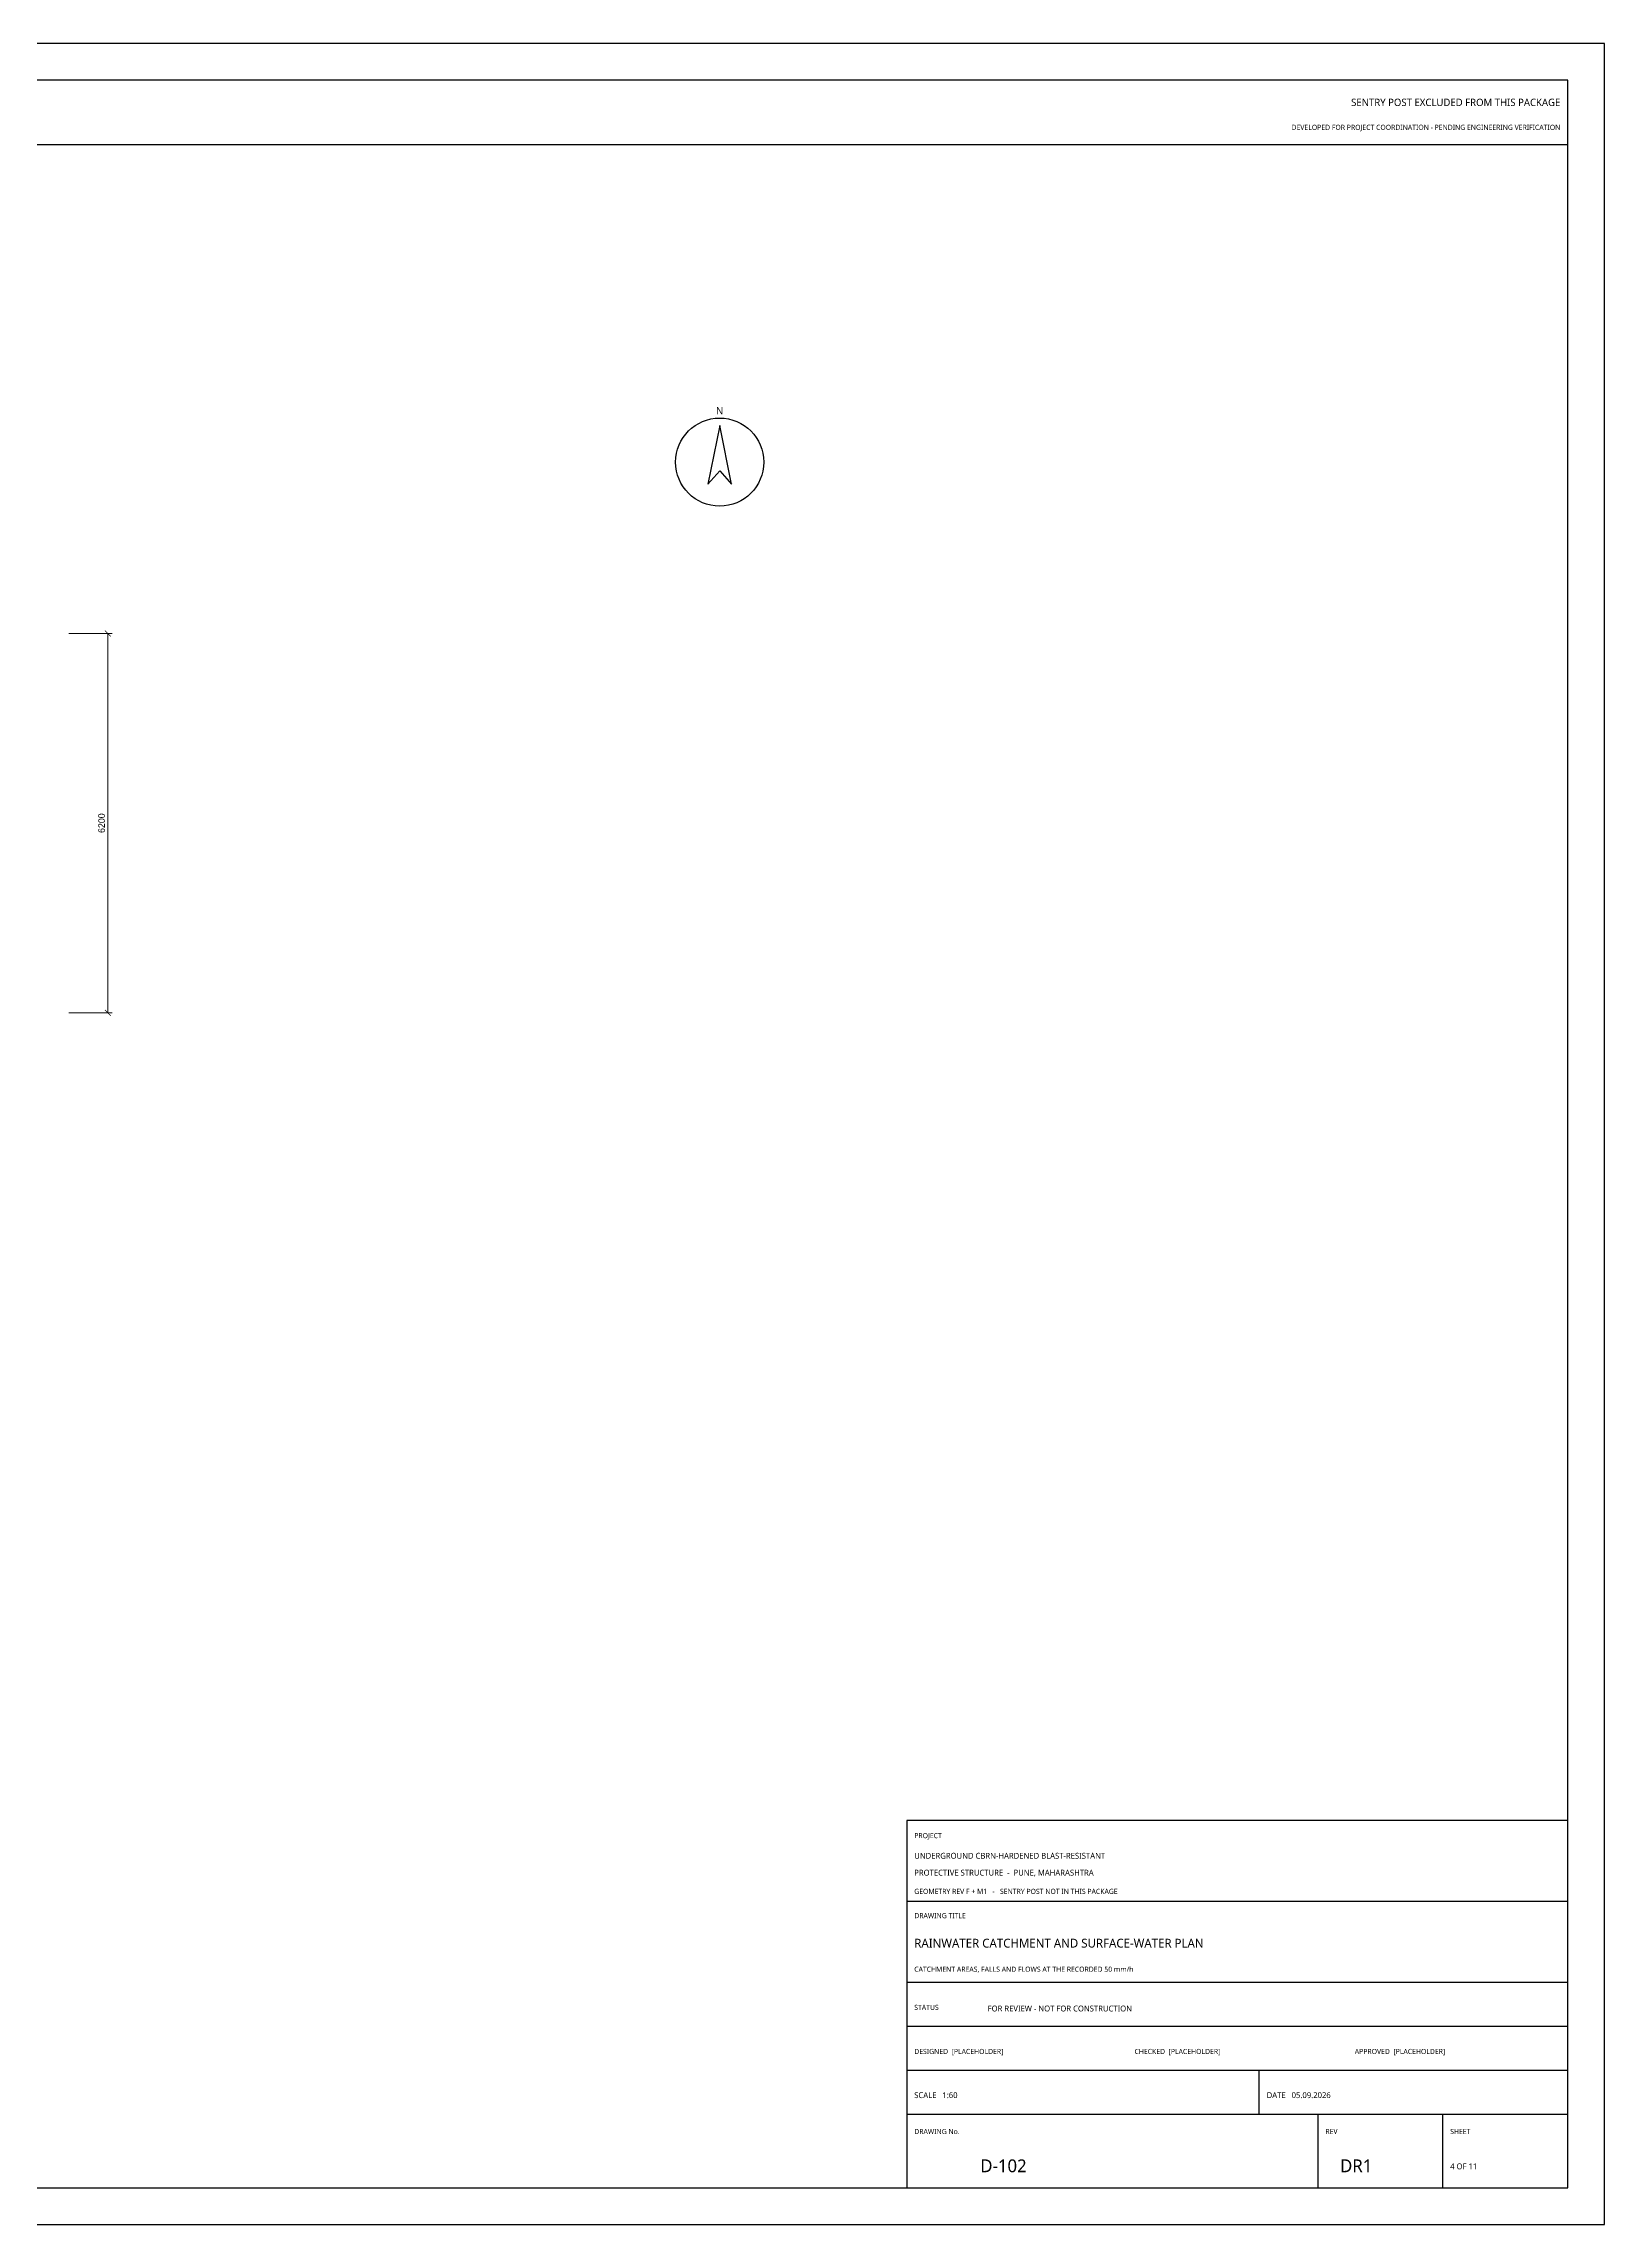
# Model space of a CAD drawing. Header units: millimetres. Extents: x 0 to 841, y 0 to 594.
# Drawn here: x 416 to 841, y 0 to 594 of the extents above; entities that cross this region are included whole.
import ezdxf
from ezdxf.enums import TextEntityAlignment as Align

# ---------------------------------------------------------------- set-up
doc = ezdxf.new("R2010")
doc.units = ezdxf.units.MM
for name, color, linetype in [('M-FLAG', 1, 'Continuous'), ('M-TITLE', 7, 'Continuous'), ('S-DIM', 4, 'Continuous'), ('S-TITLE', 7, 'Continuous')]:
    doc.layers.add(name, color=color, linetype=linetype)
doc.styles.add('OpenSans', font='OpenSans-Regular.ttf')
doc.dimstyles.new('SC-DIM', dxfattribs={"dimtxt": 1.8, "dimasz": 1.6, "dimexe": 1.2, "dimexo": 1, "dimgap": 0.8, "dimtad": 1, "dimdec": 0, "dimblk": 'ARCHTICK', "dimcen": 2.5, "dimclrd": 4, "dimclre": 4, "dimclrt": 4, "dimazin": 3, "dimtfac": 1, "dimtmove": 0, "dimatfit": 3, "dimlwd": 13, "dimlwe": 13})

# ---------------------------------------------------------------- blocks, each defined once
blk = doc.blocks.new('_ARCHTICK')
at = {"color": 0, "linetype": 'BYBLOCK', "const_width": 0.15}
blk.add_lwpolyline([(-0.5, -0.5), (0.5, 0.5)], dxfattribs=at)
blk = doc.blocks.new('NORTH')
at = {"layer": 'S-TITLE'}
blk.add_lwpolyline([(0, 10), (-3.2, -6), (0, -2.4), (3.2, -6), (0, 10)], close=True, dxfattribs=at)
blk.add_circle((0, 0), 12, dxfattribs=at)

msp = doc.modelspace()

# ---------------------------------------------------------------- linework, layer by layer
at = {"layer": 'M-TITLE'}
for p, q in [((10, 566.5), (831, 566.5)), ((651, 88), (831, 88)), ((651, 66), (831, 66)), ((651, 54), (831, 54)), ((651, 42), (831, 42)), ((747, 30), (747, 42)), ((651, 30), (831, 30)), ((763, 10), (763, 30)), ((797, 10), (797, 30))]:
    msp.add_line(p, q, dxfattribs=at)
msp.add_lwpolyline([(651, 10), (831, 10), (831, 110), (651, 110)], close=True, dxfattribs=at)
at = {"layer": 'S-TITLE'}
for points in [[(0, 0), (841, 0), (841, 594), (0, 594)], [(10, 10), (831, 10), (831, 584), (10, 584)]]:
    msp.add_lwpolyline(points, close=True, dxfattribs=at)

# ---------------------------------------------------------------- block references
at = {"layer": 'M-TITLE'}
msp.add_blockref('NORTH', (600, 480), dxfattribs=at)

# ---------------------------------------------------------------- texts
at = {"layer": 'M-FLAG', "style": 'OpenSans'}
for s, height, p in [('SENTRY POST EXCLUDED FROM THIS PACKAGE', 2, (829, 577)), ('DEVELOPED FOR PROJECT COORDINATION - PENDING ENGINEERING VERIFICATION', 1.4, (829, 570.5))]:
    msp.add_text(s, height=height, dxfattribs=at).set_placement(p, align=Align.RIGHT)
msp.add_text('FOR REVIEW - NOT FOR CONSTRUCTION', height=1.6, dxfattribs=at).set_placement((673, 58))
at = {"layer": 'M-TITLE', "style": 'OpenSans'}
msp.add_text('N', height=2, dxfattribs=at).set_placement((600, 494), align=Align.MIDDLE_CENTER)
for s, height, p in [('PROJECT', 1.4, (653, 105.2)), ('UNDERGROUND CBRN-HARDENED BLAST-RESISTANT', 1.6, (653, 99.6)), ('PROTECTIVE STRUCTURE  -  PUNE, MAHARASHTRA', 1.6, (653, 95)), ('GEOMETRY REV F + M1   -   SENTRY POST NOT IN THIS PACKAGE', 1.4, (653, 90)), ('DRAWING TITLE', 1.4, (653, 83.4)), ('RAINWATER CATCHMENT AND SURFACE-WATER PLAN', 2.4, (653, 75.4)), ('CATCHMENT AREAS, FALLS AND FLOWS AT THE RECORDED 50 mm/h', 1.4, (653, 68.8)), ('STATUS', 1.4, (653, 58.4)), ('DESIGNED  [PLACEHOLDER]', 1.4, (653, 46.4)), ('CHECKED  [PLACEHOLDER]', 1.4, (713, 46.4)), ('APPROVED  [PLACEHOLDER]', 1.4, (773, 46.4)), ('SCALE   1:60', 1.6, (653, 34.4)), ('DATE   05.09.2026', 1.6, (749, 34.4)), ('DRAWING No.', 1.4, (653, 24.6)), ('REV', 1.4, (765, 24.6)), ('SHEET', 1.4, (799, 24.6)), ('D-102', 3.5, (671, 14.2)), ('DR1', 3.5, (769, 14.2)), ('4 OF 11', 1.6, (799, 15))]:
    msp.add_text(s, height=height, dxfattribs=at).set_placement(p)

# ---------------------------------------------------------------- dimensions: what is measured, and where the dimension line sits
at = {"layer": 'S-DIM'}
msp.add_linear_dim(base=(433.333, 330), p1=(421.667, 330), p2=(421.667, 433.333), angle=90, dimstyle='SC-DIM', override={"dimlfac": 60}, dxfattribs=at).render()

doc.saveas('drawing.dxf')
